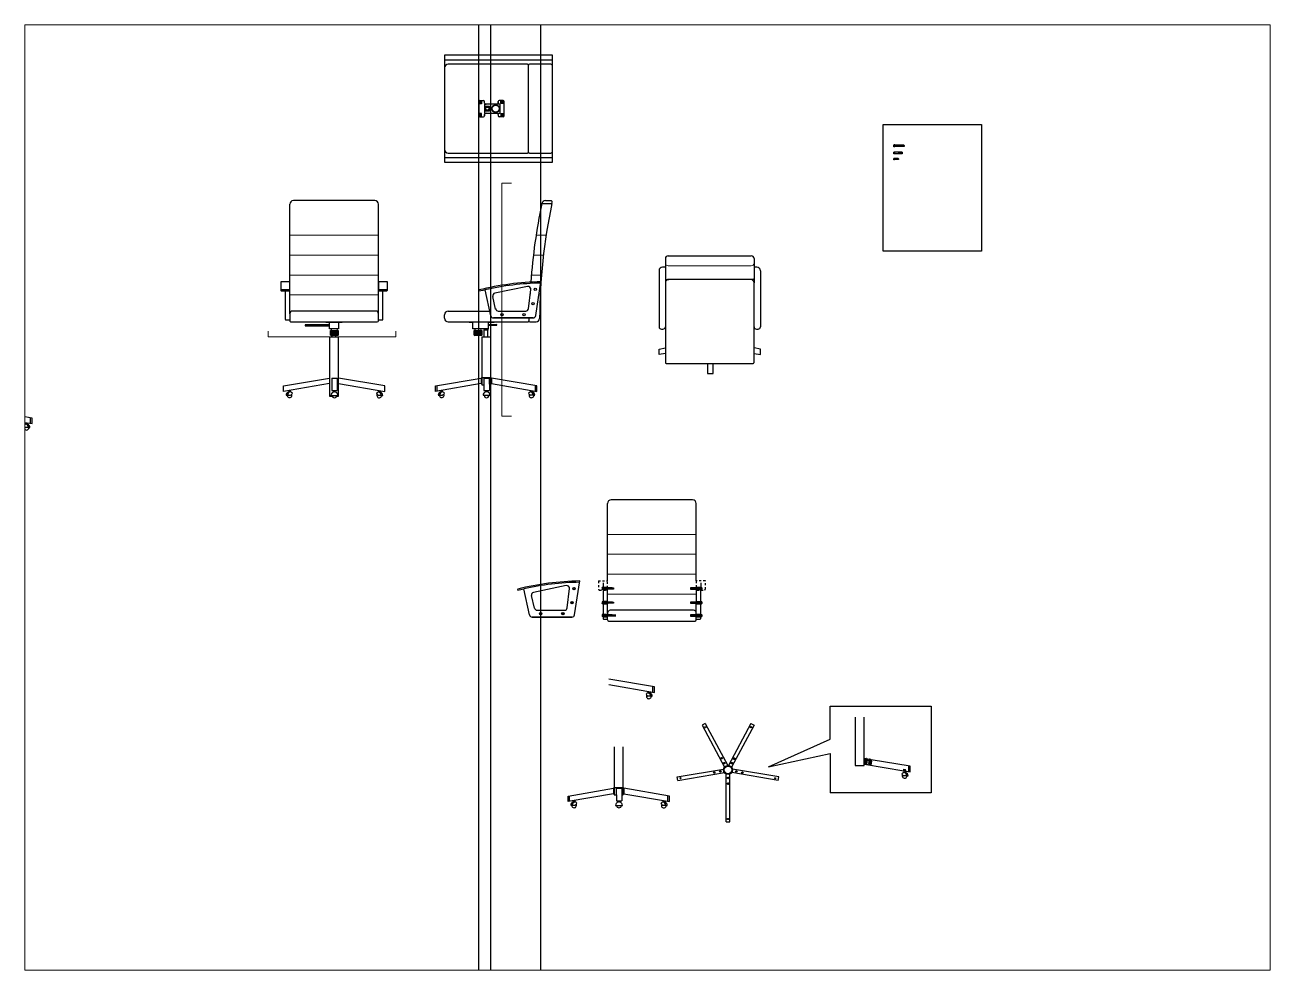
# Paper-space layout 'Layout1' of a CAD drawing. Header units: millimetres. Extents: x 26 to 231, y 20 to 176.
# The model-space entities are those that its viewports show. They can reach past a viewport. Long polylines and large blocks are cut down to what shows.
import ezdxf

# ---------------------------------------------------------------- set-up
doc = ezdxf.new("R2010")
doc.units = ezdxf.units.MM
doc.linetypes.add('ACAD_ISO04W100', pattern=[30, 24, -3, 0, -3])
doc.linetypes.add('TRATTEGGIATO', pattern=[0.75, 0.5, -0.25])
doc.layers.add('sezione', color=1, linetype='Continuous', lineweight=9)
doc.layers.add('tessuto', color=253, linetype='Continuous', lineweight=13)

msp = doc.modelspace()

# ---------------------------------------------------------------- linework, layer by layer
for p, q in [((2216.77, 1387.87), (2157.11, 1387.87)), ((2157.11, 1387.87), (2157.11, 1380.87)), ((2157.11, 1385.37), (2216.77, 1385.37)), ((2215.77, 1382.87), (2203.99, 1382.87)), ((2216.77, 1381.87), (2216.77, 1387.87)), ((2203.49, 1382.37), (2203.49, 1382.37)), ((2216.77, 1334.87), (2216.77, 1381.87)), ((2176.02, 1362.37), (2176.02, 1354.37)), ((2176.52, 1362.87), (2178.71, 1362.87)), ((2177.61, 1362.85), (2177.61, 1361.1)), ((2179.21, 1361.51), (2179.21, 1362.37)), ((2186.76, 1362.37), (2186.76, 1361.51)), ((2186.76, 1361.51), (2186.76, 1362.37)), ((2189.46, 1362.87), (2187.26, 1362.87)), ((2188.21, 1361.28), (2188.21, 1362.87)), ((2189.96, 1354.37), (2189.96, 1362.37)), ((2177.61, 1361.1), (2176.02, 1361.1)), ((2177.61, 1355.63), (2176.02, 1355.63)), ((2177.61, 1353.88), (2177.61, 1355.63)), ((2179.21, 1354.37), (2179.21, 1355.23)), ((2179.21, 1355.23), (2179.21, 1354.37)), ((2187.85, 1360.87), (2179.29, 1360.87)), ((2179.29, 1355.87), (2179.29, 1360.87)), ((2179.29, 1355.87), (2187.85, 1355.87)), ((2186.76, 1355.23), (2186.76, 1354.37)), ((2187.85, 1355.87), (2187.85, 1360.87)), ((2189.96, 1361.28), (2188.21, 1361.28)), ((2188.37, 1353.87), (2188.37, 1355.62)), ((2188.37, 1355.62), (2189.96, 1355.62)), ((2176.52, 1353.87), (2178.71, 1353.87)), ((2189.46, 1353.87), (2187.26, 1353.87)), ((2157.11, 1335.87), (2157.11, 1328.87)), ((2216.77, 1328.87), (2216.77, 1334.87)), ((2157.11, 1331.37), (2216.77, 1331.37)), ((2157.11, 1328.87), (2216.77, 1328.87)), ((2203.49, 1334.37), (2203.49, 1334.37)), ((2203.99, 1333.87), (2215.77, 1333.87)), ((2118.61, 1307.6), (2073.61, 1307.6)), ((2212.89, 1307.6), (2215.93, 1307.6)), ((2071.61, 1245.11), (2071.61, 1305.6)), ((2120.61, 1245.17), (2120.61, 1305.6)), ((2210.92, 1305.94), (2210.94, 1306.02)), ((2210.92, 1305.94), (2216.47, 1305.94)), ((2216.47, 1305.94), (2216.62, 1306.77)), ((2279.09, 1275.62), (2279.09, 1273.07)), ((2279.09, 1273.07), (2279.09, 1264.53)), ((2280.59, 1277.12), (2326.59, 1277.12)), ((2328.09, 1275.62), (2328.09, 1273.07)), ((2328.09, 1273.07), (2328.09, 1264.53)), ((2275.59, 1268.88), (2275.59, 1237.93)), ((2279.09, 1270.88), (2277.59, 1270.88)), ((2279.09, 1270.88), (2279.09, 1262.13)), ((2329.58, 1270.88), (2328.09, 1270.88)), ((2328.09, 1270.88), (2328.09, 1262.13)), ((2331.58, 1268.88), (2331.58, 1237.93)), ((2071.61, 1262.77), (2069.11, 1262.77)), ((2202.94, 1260.16), (2184.91, 1256.47)), ((2204.6, 1259.32), (2204.42, 1255.91)), ((2207.55, 1244.11), (2210.36, 1262.74)), ((2279.49, 1264.13), (2281.09, 1264.13)), ((2327.69, 1264.13), (2326.09, 1264.13)), ((2071.61, 1258.27), (2066.61, 1258.27)), ((2069.11, 1257.77), (2069.11, 1242.07)), ((2125.61, 1258.31), (2120.61, 1258.27)), ((2123.11, 1242.07), (2123.11, 1257.77)), ((2176.12, 1257.74), (2179.46, 1258.36)), ((2182.63, 1243.98), (2179.46, 1258.36)), ((2185.34, 1247.75), (2183.76, 1254.67)), ((2203.49, 1247.91), (2204.73, 1258.51)), ((2071.61, 1245.11), (2071.61, 1241.3)), ((2119.11, 1246.61), (2073.11, 1246.61)), ((2120.61, 1241.31), (2120.61, 1245.11)), ((2159.11, 1246.62), (2182.05, 1246.62)), ((2186.81, 1246.59), (2202, 1246.59)), ((2069.41, 1241.77), (2071.61, 1241.77)), ((2072.31, 1240.6), (2119.91, 1240.61)), ((2120.61, 1241.77), (2122.81, 1241.77)), ((2157.11, 1242.62), (2157.11, 1244.62)), ((2159.11, 1240.62), (2203.25, 1240.63)), ((2170.62, 1240.25), (2170.62, 1240.62)), ((2172.75, 1240.25), (2170.62, 1240.25)), ((2184.58, 1240.25), (2181.3, 1240.25)), ((2185.99, 1239.23), (2181.3, 1239.05)), ((2181.3, 1238.59), (2185.99, 1238.79)), ((2206.06, 1242.8), (2184.1, 1242.8)), ((2184.1, 1242.8), (2206.06, 1242.8)), ((2184.58, 1240.63), (2184.58, 1240.25)), ((2185.99, 1238.79), (2185.99, 1239.23)), ((2185.99, 1238.79), (2185.99, 1238.79)), ((2203.75, 1242.8), (2203.75, 1241.13)), ((2204.25, 1240.63), (2207.67, 1240.63)), ((2093.61, 1232.45), (2093.61, 1199.6)), ((2093.61, 1232.45), (2098.61, 1232.45)), ((2094.04, 1235.92), (2098.28, 1235.92)), ((2094.04, 1233.31), (2098.28, 1233.31)), ((2094.04, 1233.31), (2094.46, 1233.07)), ((2094.44, 1235.92), (2094.44, 1233.31)), ((2094.84, 1235.92), (2094.84, 1233.31)), ((2095.11, 1232.45), (2095.11, 1233.07)), ((2095.24, 1235.92), (2095.24, 1233.31)), ((2095.64, 1235.92), (2095.64, 1233.31)), ((2096.04, 1235.92), (2096.04, 1233.31)), ((2096.44, 1235.92), (2096.44, 1233.31)), ((2096.84, 1235.92), (2096.84, 1233.31)), ((2097.11, 1232.45), (2097.11, 1233.07)), ((2097.24, 1235.92), (2097.24, 1233.31)), ((2097.64, 1235.92), (2097.64, 1233.31)), ((2098.28, 1233.31), (2097.85, 1233.07)), ((2098.04, 1235.92), (2098.04, 1233.31)), ((2098.61, 1199.6), (2098.61, 1232.45)), ((2173.43, 1235.94), (2177.67, 1235.94)), ((2173.43, 1233.33), (2177.67, 1233.33)), ((2173.43, 1233.33), (2173.85, 1233.1)), ((2173.83, 1235.94), (2173.83, 1233.33)), ((2174.23, 1235.94), (2174.23, 1233.33)), ((2174.63, 1235.94), (2174.63, 1233.33)), ((2175.03, 1235.94), (2175.03, 1233.33)), ((2175.43, 1235.94), (2175.43, 1233.33)), ((2175.83, 1235.94), (2175.83, 1233.33)), ((2176.23, 1235.94), (2176.23, 1233.33)), ((2176.63, 1235.94), (2176.63, 1233.33)), ((2177.03, 1235.94), (2177.03, 1233.33)), ((2177.67, 1233.33), (2177.24, 1233.1)), ((2177.43, 1235.94), (2177.43, 1233.33)), ((2177.67, 1232.47), (2177.67, 1205.87)), ((2177.67, 1232.47), (2182.67, 1232.47)), ((2179.08, 1235.99), (2178.93, 1236.16)), ((2179.08, 1232.47), (2179.08, 1235.99)), ((2181.08, 1235.99), (2179.08, 1235.99)), ((2181.23, 1236.16), (2181.08, 1235.99)), ((2181.08, 1232.47), (2181.08, 1235.99)), ((2182.67, 1205.87), (2182.67, 1232.47)), ((2276.89, 1236.63), (2277.79, 1236.63)), ((2329.39, 1236.63), (2330.28, 1236.63)), ((2302.36, 1217.74), (2302.41, 1212.12)), ((2305.42, 1212.12), (2305.42, 1217.74)), ((2302.41, 1212.12), (2305.42, 1212.12)), ((2094.78, 1209.6), (2094.84, 1202.7)), ((2094.78, 1209.6), (2097.78, 1209.6)), ((2097.78, 1209.6), (2097.84, 1202.7)), ((2152.96, 1202.42), (2152.96, 1205.42)), ((2152.96, 1202.42), (2152.96, 1205.42)), ((2177.67, 1209.94), (2177.34, 1209.55)), ((2177.34, 1209.55), (2177.34, 1206.55)), ((2177.34, 1206.55), (2177.67, 1206.29)), ((2177.67, 1209.94), (2182.67, 1209.95)), ((2177.67, 1205.87), (2178.87, 1205.87)), ((2178.84, 1209.62), (2178.9, 1202.72)), ((2178.84, 1209.62), (2181.84, 1209.62)), ((2181.84, 1209.62), (2181.9, 1202.72)), ((2181.87, 1205.87), (2182.67, 1205.87)), ((2182.67, 1209.95), (2183, 1209.56)), ((2183, 1206.56), (2182.67, 1206.31)), ((2183, 1209.56), (2183, 1206.56)), ((2207.38, 1202.42), (2207.38, 1205.42)), ((2207.38, 1202.42), (2207.38, 1205.42)), ((2069.59, 1200.14), (2070.18, 1200.14)), ((2070.18, 1200.14), (2071.98, 1200.14)), ((2071.01, 1202.76), (2071.01, 1201.99)), ((2072, 1201.99), (2072, 1202.92)), ((2093.61, 1199.6), (2095.05, 1199.6)), ((2094.36, 1200.07), (2094.96, 1200.07)), ((2094.84, 1202.7), (2097.84, 1202.7)), ((2094.96, 1200.07), (2097.6, 1200.07)), ((2095.78, 1202.7), (2095.78, 1201.91)), ((2096.77, 1201.91), (2096.77, 1202.7)), ((2097.51, 1199.6), (2098.61, 1199.6)), ((2097.6, 1200.07), (2098.19, 1200.07)), ((2120.54, 1202.87), (2120.54, 1201.91)), ((2122.35, 1200.07), (2120.55, 1200.07)), ((2121.53, 1201.91), (2121.53, 1202.7)), ((2122.35, 1200.07), (2122.94, 1200.07)), ((2153.65, 1200.16), (2154.24, 1200.16)), ((2154.24, 1200.16), (2156.04, 1200.16)), ((2155.06, 1202.77), (2155.06, 1202.01)), ((2156.05, 1202.01), (2156.05, 1202.94)), ((2178.42, 1200.09), (2179.02, 1200.09)), ((2178.9, 1202.72), (2181.9, 1202.72)), ((2179.02, 1200.09), (2181.65, 1200.09)), ((2179.84, 1202.72), (2179.84, 1201.93)), ((2180.83, 1201.93), (2180.83, 1202.72)), ((2181.65, 1200.09), (2182.25, 1200.09)), ((2204.59, 1202.89), (2204.59, 1201.93)), ((2206.41, 1200.09), (2204.61, 1200.09)), ((2205.58, 1201.93), (2205.58, 1202.72)), ((2206.41, 1200.09), (2207, 1200.09)), ((1925.67, 1185.06), (1925.67, 1184.1)), ((1926.66, 1184.1), (1926.66, 1184.89)), ((1928.45, 1184.59), (1928.45, 1187.59)), ((1928.45, 1184.59), (1928.45, 1187.59)), ((1927.48, 1182.25), (1925.69, 1182.25)), ((1927.48, 1182.25), (1928.08, 1182.25)), ((2294.18, 1142.38), (2249.18, 1142.38)), ((2247.18, 1097.56), (2247.18, 1140.38)), ((2296.18, 1097.56), (2296.18, 1140.38)), ((2224.36, 1094.98), (2206.33, 1091.29)), ((2228.97, 1078.93), (2231.78, 1097.56)), ((2244.18, 1093.82), (2244.24, 1093.95)), ((2244.68, 1096.47), (2244.68, 1094.05)), ((2298.68, 1096.47), (2298.68, 1094.05)), ((2299.19, 1093.82), (2299.12, 1093.95)), ((2197.54, 1092.56), (2200.88, 1093.18)), ((2204.05, 1078.8), (2200.88, 1093.18)), ((2206.76, 1082.57), (2205.18, 1089.49)), ((2224.91, 1082.73), (2226.15, 1093.33)), ((2244.68, 1092.75), (2244.68, 1086.23)), ((2247.18, 1085.92), (2247.18, 1093.06)), ((2296.18, 1093.06), (2296.18, 1085.92)), ((2298.24, 1093.06), (2298.11, 1093.19)), ((2298.68, 1086.23), (2298.68, 1092.75)), ((2208.23, 1081.41), (2223.42, 1081.41)), ((2244.18, 1086), (2244.24, 1086.13)), ((2244.68, 1084.93), (2244.68, 1079.09)), ((2245.25, 1085.8), (2245.12, 1085.92)), ((2245.12, 1085.24), (2245.25, 1085.37)), ((2247.18, 1079.9), (2247.18, 1085.24)), ((2294.68, 1081.4), (2248.68, 1081.4)), ((2296.18, 1079.9), (2296.18, 1085.24)), ((2298.11, 1085.8), (2298.24, 1085.92)), ((2298.24, 1085.24), (2298.11, 1085.37)), ((2298.68, 1079.09), (2298.68, 1084.93)), ((2299.19, 1086), (2299.12, 1086.13)), ((2227.48, 1077.62), (2205.52, 1077.62)), ((2205.52, 1077.62), (2227.48, 1077.62)), ((2244.68, 1077.78), (2244.68, 1076.86)), ((2244.98, 1076.56), (2247.18, 1076.56)), ((2245.25, 1078.65), (2245.12, 1078.78)), ((2245.12, 1078.09), (2245.25, 1078.22)), ((2247.18, 1079.9), (2247.18, 1078.78)), ((2247.18, 1076.08), (2247.18, 1078.09)), ((2247.88, 1075.38), (2295.48, 1075.4)), ((2296.18, 1078.78), (2292.91, 1078.78)), ((2292.91, 1078.78), (2292.91, 1078.09)), ((2292.91, 1078.09), (2296.18, 1078.09)), ((2296.18, 1079.09), (2296.18, 1079.9)), ((2296.18, 1079.09), (2298.68, 1079.09)), ((2296.18, 1078.98), (2296.18, 1079.09)), ((2298.55, 1078.98), (2296.18, 1078.98)), ((2296.18, 1078.98), (2296.18, 1078.78)), ((2296.18, 1078.09), (2296.18, 1077.89)), ((2298.55, 1077.89), (2296.18, 1077.89)), ((2296.18, 1077.89), (2296.18, 1077.78)), ((2296.18, 1076.1), (2296.18, 1077.78)), ((2296.18, 1077.78), (2298.68, 1077.78)), ((2296.18, 1076.56), (2298.38, 1076.56)), ((2298.11, 1078.65), (2298.24, 1078.78)), ((2298.24, 1078.09), (2298.11, 1078.22)), ((2298.68, 1079.09), (2298.55, 1078.98)), ((2298.55, 1077.89), (2298.68, 1077.78)), ((2298.68, 1076.86), (2298.68, 1077.78)), ((2299.19, 1078.86), (2299.12, 1078.98)), ((2272.26, 1036.2), (2272.26, 1039.2)), ((2272.26, 1036.2), (2272.26, 1039.2)), ((2269.48, 1036.67), (2269.48, 1035.71)), ((2271.29, 1033.87), (2269.5, 1033.87)), ((2270.47, 1035.71), (2270.47, 1036.5)), ((2271.29, 1033.87), (2271.89, 1033.87)), ((2370.06, 1010.19), (2370.06, 1028.52)), ((2370.06, 1028.52), (2425.89, 1028.52)), ((2425.89, 1028.52), (2425.89, 980.65)), ((2301.11, 1018.81), (2299.35, 1017.86)), ((2301.11, 1018.81), (2313.54, 995.71)), ((2326.34, 1018.81), (2313.91, 995.71)), ((2326.34, 1018.81), (2328.1, 1017.86)), ((2383.87, 1022.31), (2383.87, 995.71)), ((2388.87, 995.71), (2388.87, 1022.31)), ((2299.35, 1017.86), (2311.77, 994.79)), ((2328.1, 1017.86), (2315.68, 994.79)), ((2250.82, 1005.99), (2250.82, 979.38)), ((2255.82, 979.38), (2255.82, 1005.99)), ((2336.14, 994.87), (2370.06, 1010.19)), ((2336.14, 994.87), (2370.06, 1002.29)), ((2370.06, 1002.29), (2370.06, 980.65)), ((2388.87, 999.8), (2389.19, 999.41)), ((2388.87, 999.7), (2389.19, 999.31)), ((2389.19, 999.31), (2389.19, 996.5)), ((2389.19, 998.84), (2390, 998.71)), ((2390, 998.71), (2389.64, 996.47)), ((2389.99, 999.28), (2389.9, 998.72)), ((2389.92, 999.29), (2389.97, 999.19)), ((2390.12, 999.49), (2390.73, 999.39)), ((2390.62, 998.61), (2390.26, 996.37)), ((2390.62, 998.61), (2391.86, 998.41)), ((2390.79, 999.15), (2390.71, 998.59)), ((2390.86, 999.14), (2390.78, 999.07)), ((2391.86, 998.41), (2391.5, 996.16)), ((2391.78, 998.99), (2391.84, 998.89)), ((2391.99, 999.2), (2392.6, 999.1)), ((2392.48, 998.31), (2392.12, 996.05)), ((2392.48, 998.31), (2393.19, 998.19)), ((2392.73, 998.84), (2392.65, 998.76)), ((2414.4, 995.35), (2392.73, 998.84)), ((2392.83, 995.93), (2393.19, 998.19)), ((2285.63, 989.33), (2311.25, 993.68)), ((2285.96, 987.36), (2311.68, 991.73)), ((2312.65, 964.56), (2312.65, 990.91)), ((2314.65, 964.56), (2314.65, 990.85)), ((2341.49, 987.36), (2315.77, 991.73)), ((2341.82, 989.33), (2316.2, 993.68)), ((2383.87, 995.71), (2388.87, 995.71)), ((2389.19, 996.5), (2388.87, 996.25)), ((2389.19, 996.41), (2388.87, 996.15)), ((2389.19, 996.41), (2410.76, 992.74)), ((2389.2, 996.55), (2392.83, 995.93)), ((2410.76, 993.61), (2411.81, 993.43)), ((2410.76, 993.24), (2410.76, 993.61)), ((2410.76, 992.74), (2410.76, 993.13)), ((2410.79, 993.58), (2410.79, 993.26)), ((2410.79, 993.58), (2411.78, 993.41)), ((2410.79, 993.11), (2410.79, 991.77)), ((2410.82, 993.23), (2411.74, 993.08)), ((2410.83, 993.14), (2411.75, 992.99)), ((2411.78, 993.11), (2411.78, 993.41)), ((2411.78, 992.96), (2411.78, 991.77)), ((2411.81, 993.08), (2411.81, 993.43)), ((2411.81, 992.56), (2411.81, 992.97)), ((2411.81, 992.56), (2414.36, 992.13)), ((2413.57, 992.26), (2413.57, 995.48)), ((2414.36, 992.13), (2414.4, 995.35)), ((2285.96, 987.36), (2285.63, 989.33)), ((2341.49, 987.36), (2341.82, 989.33)), ((2412.6, 989.93), (2410.81, 989.93)), ((2412.6, 989.93), (2413.2, 989.93)), ((2226.11, 975.94), (2226.11, 978.94)), ((2226.11, 975.94), (2226.11, 978.94)), ((2250.82, 983.45), (2250.49, 983.07)), ((2250.49, 983.07), (2250.49, 980.07)), ((2250.49, 980.07), (2250.82, 979.81)), ((2250.82, 983.45), (2255.82, 983.47)), ((2250.82, 979.38), (2252.02, 979.38)), ((2251.98, 983.14), (2252.04, 976.24)), ((2251.98, 983.14), (2254.98, 983.14)), ((2254.98, 983.14), (2255.04, 976.24)), ((2255.02, 979.38), (2255.82, 979.38)), ((2255.82, 983.47), (2256.14, 983.08)), ((2256.14, 980.08), (2255.82, 979.82)), ((2256.14, 983.08), (2256.14, 980.08)), ((2280.52, 975.94), (2280.52, 978.94)), ((2280.52, 975.94), (2280.52, 978.94)), ((2425.89, 980.65), (2370.06, 980.65)), ((2226.79, 973.68), (2227.39, 973.68)), ((2227.39, 973.68), (2229.18, 973.68)), ((2228.21, 976.29), (2228.21, 975.52)), ((2229.2, 975.52), (2229.2, 976.46)), ((2251.57, 973.6), (2252.16, 973.6)), ((2252.04, 976.24), (2255.04, 976.24)), ((2252.16, 973.6), (2254.8, 973.6)), ((2252.99, 976.24), (2252.99, 975.45)), ((2253.97, 975.45), (2253.97, 976.24)), ((2254.8, 973.6), (2255.39, 973.6)), ((2277.74, 976.41), (2277.74, 975.45)), ((2279.55, 973.6), (2277.76, 973.6)), ((2278.73, 975.45), (2278.73, 976.24)), ((2279.55, 973.6), (2280.15, 973.6)), ((2312.65, 964.56), (2314.65, 964.56))]:
    msp.add_line(p, q)
at = {"color": 0}
for p, q in [((2405.28, 1337.38), (2405.28, 1338.21)), ((2405.28, 1338.09), (2405.6, 1338.09)), ((2405.28, 1337.94), (2405.6, 1337.94)), ((2405.28, 1337.65), (2405.6, 1337.65)), ((2405.28, 1337.5), (2405.6, 1337.5)), ((2405.6, 1337.5), (2405.6, 1338.09)), ((2410.98, 1338.01), (2406.36, 1338.01)), ((2410.98, 1337.58), (2406.36, 1337.58)), ((2405.28, 1333.49), (2405.28, 1334.32)), ((2405.28, 1334.2), (2405.6, 1334.2)), ((2405.28, 1334.05), (2405.6, 1334.05)), ((2405.28, 1333.75), (2405.6, 1333.75)), ((2405.28, 1333.61), (2405.6, 1333.61)), ((2405.28, 1330.22), (2405.28, 1330.84)), ((2405.28, 1330.75), (2405.52, 1330.75)), ((2405.28, 1330.64), (2405.52, 1330.64)), ((2405.28, 1330.42), (2405.52, 1330.42)), ((2405.28, 1330.31), (2405.52, 1330.31)), ((2405.52, 1330.31), (2405.52, 1330.75)), ((2405.6, 1333.61), (2405.6, 1334.2)), ((2407.88, 1330.71), (2406.01, 1330.71)), ((2407.88, 1330.36), (2406.01, 1330.36)), ((2409.97, 1334.13), (2407.96, 1334.13)), ((2409.97, 1333.7), (2407.96, 1333.7)), ((2244.18, 1093.82), (2244.18, 1092.98)), ((2244.24, 1093.95), (2244.24, 1092.85)), ((2244.82, 1093.95), (2244.24, 1093.95)), ((2244.82, 1093.95), (2244.82, 1092.85)), ((2298.55, 1093.95), (2298.55, 1092.85)), ((2298.55, 1093.95), (2299.12, 1093.95)), ((2299.12, 1093.95), (2299.12, 1092.85)), ((2299.19, 1093.82), (2299.19, 1092.98)), ((2244.18, 1093.7), (2244.18, 1093.1)), ((2244.18, 1093.7), (2244.5, 1093.7)), ((2244.18, 1093.55), (2244.5, 1093.55)), ((2244.18, 1093.25), (2244.5, 1093.25)), ((2244.18, 1093.1), (2244.5, 1093.1)), ((2244.82, 1092.85), (2244.24, 1092.85)), ((2244.5, 1093.7), (2244.5, 1093.1)), ((2249.75, 1093.74), (2244.82, 1093.74)), ((2249.75, 1093.06), (2244.82, 1093.06)), ((2249.88, 1093.61), (2245.25, 1093.61)), ((2249.88, 1093.19), (2245.25, 1093.19)), ((2249.75, 1093.06), (2249.75, 1093.74)), ((2249.88, 1093.61), (2249.75, 1093.74)), ((2249.88, 1093.19), (2249.75, 1093.06)), ((2249.88, 1093.19), (2249.88, 1093.61)), ((2293.49, 1093.61), (2293.61, 1093.74)), ((2293.49, 1093.19), (2293.49, 1093.61)), ((2293.49, 1093.61), (2298.11, 1093.61)), ((2293.49, 1093.19), (2298.11, 1093.19)), ((2293.49, 1093.19), (2293.61, 1093.06)), ((2293.61, 1093.74), (2298.55, 1093.74)), ((2293.61, 1093.06), (2293.61, 1093.74)), ((2293.61, 1093.06), (2298.55, 1093.06)), ((2298.87, 1093.7), (2298.87, 1093.1)), ((2299.19, 1093.7), (2298.87, 1093.7)), ((2299.19, 1093.55), (2298.87, 1093.55)), ((2299.19, 1093.25), (2298.87, 1093.25)), ((2299.19, 1093.1), (2298.87, 1093.1)), ((2299.12, 1092.85), (2299.19, 1092.98)), ((2299.19, 1093.7), (2299.19, 1093.1)), ((2244.18, 1086), (2244.18, 1085.16)), ((2244.18, 1085.88), (2244.18, 1085.29)), ((2244.18, 1085.88), (2244.5, 1085.88)), ((2244.18, 1085.73), (2244.5, 1085.73)), ((2244.18, 1085.43), (2244.5, 1085.43)), ((2244.18, 1085.29), (2244.5, 1085.29)), ((2244.24, 1085.03), (2244.18, 1085.16)), ((2244.24, 1086.13), (2244.24, 1085.03)), ((2244.82, 1086.13), (2244.24, 1086.13)), ((2244.82, 1085.03), (2244.24, 1085.03)), ((2244.5, 1085.88), (2244.5, 1085.29)), ((2244.82, 1086.13), (2244.82, 1085.03)), ((2249.75, 1085.92), (2244.82, 1085.92)), ((2249.75, 1085.24), (2244.82, 1085.24)), ((2245.25, 1085.24), (2245.25, 1085.92)), ((2249.88, 1085.8), (2245.25, 1085.8)), ((2249.88, 1085.37), (2245.25, 1085.37)), ((2249.75, 1085.24), (2249.75, 1085.92)), ((2249.88, 1085.8), (2249.75, 1085.92)), ((2249.88, 1085.37), (2249.75, 1085.24)), ((2249.88, 1085.37), (2249.88, 1085.8)), ((2293.49, 1085.8), (2293.61, 1085.92)), ((2293.49, 1085.37), (2293.49, 1085.8)), ((2293.49, 1085.8), (2298.11, 1085.8)), ((2293.49, 1085.37), (2298.11, 1085.37)), ((2293.49, 1085.37), (2293.61, 1085.24)), ((2293.61, 1085.92), (2298.55, 1085.92)), ((2293.61, 1085.24), (2293.61, 1085.92)), ((2293.61, 1085.24), (2298.55, 1085.24)), ((2298.11, 1085.24), (2298.11, 1085.92)), ((2298.55, 1086.13), (2298.55, 1085.03)), ((2298.55, 1086.13), (2299.12, 1086.13)), ((2298.55, 1085.03), (2299.12, 1085.03)), ((2298.87, 1085.88), (2298.87, 1085.29)), ((2299.19, 1085.88), (2298.87, 1085.88)), ((2299.19, 1085.73), (2298.87, 1085.73)), ((2299.19, 1085.43), (2298.87, 1085.43)), ((2299.19, 1085.29), (2298.87, 1085.29)), ((2299.12, 1086.13), (2299.12, 1085.03)), ((2299.12, 1085.03), (2299.19, 1085.16)), ((2299.19, 1086), (2299.19, 1085.16)), ((2299.19, 1085.88), (2299.19, 1085.29)), ((2244.24, 1078.98), (2244.18, 1078.86)), ((2244.18, 1078.86), (2244.18, 1078.01)), ((2244.18, 1078.73), (2244.18, 1078.14)), ((2244.18, 1078.73), (2244.5, 1078.73)), ((2244.18, 1078.58), (2244.5, 1078.58)), ((2244.18, 1078.29), (2244.5, 1078.29)), ((2244.18, 1078.14), (2244.5, 1078.14)), ((2244.24, 1077.89), (2244.18, 1078.01)), ((2244.24, 1078.98), (2244.24, 1077.89)), ((2244.82, 1078.98), (2244.24, 1078.98)), ((2244.82, 1077.89), (2244.24, 1077.89)), ((2244.5, 1078.73), (2244.5, 1078.14)), ((2244.82, 1078.98), (2244.82, 1077.89)), ((2249.75, 1078.78), (2244.82, 1078.78)), ((2249.75, 1078.09), (2244.82, 1078.09)), ((2245.25, 1078.09), (2245.25, 1078.78)), ((2251.78, 1078.65), (2247.15, 1078.65)), ((2251.78, 1078.22), (2247.15, 1078.22)), ((2249.75, 1078.09), (2249.75, 1078.78)), ((2249.88, 1078.65), (2249.75, 1078.78)), ((2249.88, 1078.22), (2249.75, 1078.09)), ((2249.88, 1078.22), (2249.88, 1078.65)), ((2293.49, 1078.65), (2293.61, 1078.78)), ((2293.49, 1078.22), (2293.49, 1078.65)), ((2293.49, 1078.65), (2298.11, 1078.65)), ((2293.49, 1078.22), (2298.11, 1078.22)), ((2293.49, 1078.22), (2293.61, 1078.09)), ((2293.61, 1078.78), (2298.55, 1078.78)), ((2293.61, 1078.09), (2293.61, 1078.78)), ((2293.61, 1078.09), (2298.55, 1078.09)), ((2298.11, 1078.09), (2298.11, 1078.78)), ((2298.55, 1078.98), (2298.55, 1077.89)), ((2298.55, 1078.98), (2299.12, 1078.98)), ((2298.55, 1077.89), (2299.12, 1077.89)), ((2298.87, 1078.73), (2298.87, 1078.14)), ((2299.19, 1078.73), (2298.87, 1078.73)), ((2299.19, 1078.58), (2298.87, 1078.58)), ((2299.19, 1078.29), (2298.87, 1078.29)), ((2299.19, 1078.14), (2298.87, 1078.14)), ((2299.12, 1078.98), (2299.12, 1077.89)), ((2299.12, 1077.89), (2299.19, 1078.01)), ((2299.19, 1078.86), (2299.19, 1078.01)), ((2299.19, 1078.73), (2299.19, 1078.14)), ((2389.85, 996.9), (2390.15, 998.75)), ((2390.21, 999.48), (2390.17, 999.24)), ((2390.17, 999.24), (2390.61, 999.17)), ((2390.19, 996.84), (2390.48, 998.69)), ((2390.32, 999.46), (2390.28, 999.22)), ((2390.53, 999.42), (2390.5, 999.19)), ((2390.64, 999.41), (2390.61, 999.17)), ((2391.72, 996.6), (2392.01, 998.45)), ((2392.08, 999.18), (2392.04, 998.95)), ((2392.04, 998.95), (2392.47, 998.88)), ((2392.06, 996.55), (2392.35, 998.4)), ((2392.18, 999.16), (2392.15, 998.93)), ((2392.4, 999.13), (2392.36, 998.89)), ((2392.51, 999.11), (2392.47, 998.88))]:
    msp.add_line(p, q, dxfattribs=at)
at = {"color": 0, "linetype": 'TRATTEGGIATO'}
for p, q in [((2405.28, 1337.5), (2405.28, 1338.09)), ((2405.28, 1333.61), (2405.28, 1334.2)), ((2405.28, 1330.31), (2405.28, 1330.75))]:
    msp.add_line(p, q, dxfattribs=at)
at = {"color": 0, "linetype": 'Continuous'}
for p, q in [((2405.35, 1338.32), (2405.29, 1338.22)), ((2405.35, 1337.28), (2405.35, 1338.31)), ((2405.89, 1338.34), (2405.38, 1338.34)), ((2405.89, 1337.25), (2405.38, 1337.25)), ((2405.92, 1337.28), (2405.92, 1338.31)), ((2410.86, 1338.14), (2405.92, 1338.14)), ((2410.86, 1337.46), (2405.92, 1337.46)), ((2406.36, 1338.14), (2406.36, 1337.46)), ((2410.86, 1338.14), (2410.86, 1337.46)), ((2410.98, 1338.01), (2410.86, 1338.14)), ((2410.98, 1337.58), (2410.86, 1337.46)), ((2410.98, 1338.01), (2410.98, 1337.58)), ((2405.33, 1330.92), (2405.28, 1330.85)), ((2405.35, 1334.43), (2405.29, 1334.33)), ((2405.33, 1330.14), (2405.33, 1330.92)), ((2405.35, 1333.39), (2405.35, 1334.42)), ((2405.74, 1330.94), (2405.35, 1330.94)), ((2405.74, 1330.12), (2405.35, 1330.12)), ((2405.89, 1334.45), (2405.38, 1334.45)), ((2405.89, 1333.36), (2405.38, 1333.36)), ((2405.76, 1330.14), (2405.76, 1330.92)), ((2407.78, 1330.85), (2405.76, 1330.85)), ((2407.78, 1330.22), (2405.76, 1330.22)), ((2405.92, 1333.39), (2405.92, 1334.42)), ((2409.85, 1334.36), (2405.92, 1334.36)), ((2409.85, 1333.47), (2405.92, 1333.47)), ((2406.01, 1330.85), (2406.01, 1330.22)), ((2407.78, 1330.85), (2407.78, 1330.22)), ((2407.88, 1330.71), (2407.78, 1330.85)), ((2407.88, 1330.36), (2407.78, 1330.22)), ((2407.88, 1330.71), (2407.88, 1330.36)), ((2407.96, 1334.36), (2407.96, 1333.47)), ((2409.85, 1334.36), (2409.85, 1333.47)), ((2409.97, 1334.13), (2409.85, 1334.36)), ((2409.97, 1333.7), (2409.85, 1333.47)), ((2409.97, 1334.13), (2409.97, 1333.7)), ((2244.24, 1092.85), (2244.18, 1092.98)), ((2245.25, 1093.06), (2245.25, 1093.74)), ((2298.11, 1093.06), (2298.11, 1093.74)), ((2298.55, 1092.85), (2299.12, 1092.85)), ((2389.68, 996.71), (2390, 998.71)), ((2389.72, 997.02), (2390.04, 999.02)), ((2389.95, 999.06), (2390.01, 999.44)), ((2389.97, 999.03), (2390.73, 998.91)), ((2390.63, 998.67), (2390.01, 998.77)), ((2390.04, 999.46), (2390.8, 999.33)), ((2390.35, 996.92), (2390.67, 998.92)), ((2390.81, 999.33), (2390.74, 999.39)), ((2390.76, 998.93), (2390.82, 999.31)), ((2391.59, 996.73), (2391.91, 998.72)), ((2391.82, 998.76), (2391.88, 999.14)), ((2391.84, 998.74), (2392.6, 998.61)), ((2392.49, 998.38), (2391.87, 998.48)), ((2391.91, 999.16), (2392.67, 999.04)), ((2392.21, 996.63), (2392.53, 998.63)), ((2392.67, 999.04), (2392.61, 999.09)), ((2392.63, 998.63), (2392.69, 999.01)), ((2390.35, 996.92), (2389.72, 997.02)), ((2389.85, 996.9), (2389.72, 997.02)), ((2390.19, 996.84), (2389.85, 996.9)), ((2390.19, 996.84), (2390.35, 996.92)), ((2392.21, 996.63), (2391.59, 996.73)), ((2391.72, 996.6), (2391.59, 996.73)), ((2392.06, 996.55), (2391.72, 996.6)), ((2392.06, 996.55), (2392.21, 996.63))]:
    msp.add_line(p, q, dxfattribs=at)
at = {"linetype": 'ACAD_ISO04W100'}
for p, q in [((2405.29, 1337.37), (2405.35, 1337.28)), ((2406.23, 1338.14), (2406.36, 1338.01)), ((2406.36, 1337.58), (2406.23, 1337.46)), ((2405.28, 1330.21), (2405.33, 1330.14)), ((2405.29, 1333.47), (2405.35, 1333.39)), ((2405.87, 1330.85), (2406.01, 1330.71)), ((2406.01, 1330.36), (2405.87, 1330.22)), ((2407.74, 1334.36), (2407.96, 1334.13)), ((2407.96, 1333.7), (2407.74, 1333.47)), ((2245.25, 1093.61), (2245.12, 1093.74)), ((2245.12, 1093.06), (2245.25, 1093.19)), ((2298.11, 1093.61), (2298.24, 1093.74)), ((2390.15, 998.75), (2390.03, 998.91)), ((2390.11, 999.49), (2390.04, 999.46)), ((2390.65, 998.81), (2390.48, 998.69)), ((2392.01, 998.45), (2391.9, 998.62)), ((2391.98, 999.2), (2391.91, 999.16)), ((2392.52, 998.52), (2392.35, 998.4))]:
    msp.add_line(p, q, dxfattribs=at)
at = {"linetype": 'TRATTEGGIATO', "ltscale": 0.2}
for p, q in [((2242.18, 1097.56), (2242.18, 1093.06)), ((2242.18, 1097.56), (2247.18, 1097.56)), ((2247.18, 1093.74), (2247.18, 1097.56)), ((2242.68, 1092.56), (2246.68, 1092.56))]:
    msp.add_line(p, q, dxfattribs=at)
for p in [(2176.12, 1257.74), (2182.63, 1243.98), (2210.36, 1262.74)]:
    msp.add_xline(p, (0, 1))
for points in [[(2202.99, 1333.87, 0.414214), (2203.49, 1334.37), (2203.49, 1382.37, 0.414214), (2202.99, 1382.87), (2183.3, 1382.87), (2159.11, 1382.87, 0.414214), (2157.11, 1380.87), (2157.11, 1335.87, 0.414213), (2159.11, 1333.87), (2183.3, 1333.87), (2202.99, 1333.87)], [(2279.09, 1218.24, 0.414214), (2279.59, 1217.74), (2327.59, 1217.74, 0.414214), (2328.09, 1218.24), (2328.09, 1237.93), (2328.09, 1262.13, 0.414214), (2326.09, 1264.13), (2281.09, 1264.13, 0.414213), (2279.09, 1262.13), (2279.09, 1237.93), (2279.09, 1218.24)], [(1924.83, 1247.24), (1924.83, 1242.25, -0.414145), (1924.33, 1241.75), (1880.18, 1241.74, -0.414286), (1878.18, 1243.74), (1878.18, 1245.74, -0.414214), (1880.18, 1247.74), (1924.33, 1247.74)]]:
    msp.add_lwpolyline(points, format="xyb")
at = {"color": 0, "linetype": 'Continuous'}
for points in [[(2177.05, 1362.18), (2176.75, 1362.35), (2176.46, 1362.18), (2176.46, 1361.84), (2176.75, 1361.67), (2177.05, 1361.84)], [(2189.42, 1362.25), (2189.13, 1362.42), (2188.84, 1362.25), (2188.84, 1361.92), (2189.13, 1361.75), (2189.42, 1361.92)], [(2177.05, 1354.88), (2176.75, 1355.05), (2176.46, 1354.88), (2176.46, 1354.55), (2176.75, 1354.38), (2177.05, 1354.55)], [(2189.42, 1354.88), (2189.13, 1355.05), (2188.84, 1354.88), (2188.84, 1354.55), (2189.13, 1354.38), (2189.42, 1354.55)], [(2228.88, 1093.05), (2229.08, 1093.4), (2228.88, 1093.74), (2228.48, 1093.74), (2228.28, 1093.4), (2228.48, 1093.05)], [(2227.65, 1085.24), (2227.85, 1085.58), (2227.65, 1085.93), (2227.25, 1085.93), (2227.05, 1085.58), (2227.25, 1085.24)], [(2210.39, 1079.15), (2210.59, 1079.5), (2210.39, 1079.84), (2209.99, 1079.84), (2209.8, 1079.5), (2209.99, 1079.15)], [(2222.66, 1079.15), (2222.86, 1079.5), (2222.66, 1079.84), (2222.26, 1079.84), (2222.06, 1079.5), (2222.26, 1079.15)], [(2310.37, 999.46), (2310.49, 999.68), (2310.37, 999.9), (2310.11, 999.9), (2309.99, 999.68), (2310.11, 999.46)], [(2317.24, 999.24), (2317.37, 999.46), (2317.24, 999.68), (2316.99, 999.68), (2316.86, 999.46), (2316.99, 999.24)], [(2306.21, 991.57), (2306.34, 991.78), (2306.21, 992), (2305.96, 992), (2305.83, 991.78), (2305.96, 991.57)], [(2309.56, 992.16), (2309.69, 992.38), (2309.56, 992.6), (2309.31, 992.6), (2309.18, 992.38), (2309.31, 992.16)], [(2311.82, 996.77), (2311.94, 996.99), (2311.82, 997.2), (2311.56, 997.2), (2311.44, 996.99), (2311.56, 996.77)], [(2315.94, 996.77), (2316.07, 996.99), (2315.94, 997.2), (2315.69, 997.2), (2315.56, 996.99), (2315.69, 996.77)], [(2318.15, 992.15), (2318.02, 992.37), (2318.15, 992.59), (2318.4, 992.59), (2318.53, 992.37), (2318.4, 992.15)], [(2321.5, 991.55), (2321.37, 991.77), (2321.5, 991.99), (2321.75, 991.99), (2321.88, 991.77), (2321.75, 991.55)], [(2313.51, 988.68), (2313.73, 988.55), (2313.94, 988.68), (2313.94, 988.93), (2313.73, 989.06), (2313.51, 988.93)], [(2313.51, 985.47), (2313.73, 985.34), (2313.94, 985.47), (2313.94, 985.72), (2313.73, 985.85), (2313.51, 985.72)]]:
    msp.add_lwpolyline(points, close=True, dxfattribs=at)
for points in [[(2179.62, 1357.09), (2179.62, 1359.67), (2181.93, 1359.67), (2181.93, 1357.09)], [(2399.47, 1349.6), (2453.79, 1349.6), (2453.79, 1279.73), (2399.47, 1279.73)], [(2093.61, 1238.99), (2080.18, 1238.99), (2080.18, 1238.45), (2093.61, 1238.45)], [(2091.61, 1240.6), (2100.61, 1240.6), (2100.61, 1240.28), (2091.61, 1240.28)], [(2172.75, 1240.62), (2181.3, 1240.63), (2181.3, 1236.88), (2172.75, 1236.88)], [(2178.93, 1236.88), (2178.93, 1236.16), (2181.23, 1236.16), (2181.23, 1236.88)]]:
    msp.add_lwpolyline(points, close=True)
for points in [[(2066.61, 1262.77), (2066.61, 1258.27, 0.414214), (2067.11, 1257.77), (2071.11, 1257.77, 0.414214), (2071.61, 1258.27), (2071.61, 1262.77)], [(2120.61, 1262.77), (2120.61, 1258.27, 0.414214), (2121.11, 1257.77), (2125.11, 1257.77, 0.414214), (2125.61, 1258.27), (2125.61, 1262.77)]]:
    msp.add_lwpolyline(points, format="xyb", close=True)
for points in [[(2093.61, 1240.6), (2093.61, 1240.6), (2098.61, 1240.6), (2098.61, 1240.6)], [(2098.61, 1240.28), (2098.61, 1236.86), (2093.61, 1236.86), (2093.61, 1240.28)], [(2094.04, 1233.31), (2094.04, 1235.92)], [(2094.54, 1236.86), (2094.41, 1236.71), (2094.54, 1236.58), (2094.41, 1236.45), (2094.54, 1236.33), (2094.41, 1236.23), (2094.54, 1236.11), (2094.41, 1236.02), (2094.54, 1235.92)], [(2097.85, 1233.07), (2094.46, 1233.07)], [(2097.78, 1236.86), (2097.9, 1236.71), (2097.78, 1236.58), (2097.9, 1236.45), (2097.78, 1236.33), (2097.9, 1236.23), (2097.78, 1236.11), (2097.9, 1236.02), (2097.78, 1235.92)], [(2098.28, 1235.92), (2098.28, 1233.31)], [(2173.43, 1233.33), (2173.43, 1235.94)], [(2173.93, 1236.88), (2173.8, 1236.73), (2173.93, 1236.6), (2173.8, 1236.47), (2173.93, 1236.35), (2173.8, 1236.25), (2173.93, 1236.13), (2173.8, 1236.04), (2173.93, 1235.94)], [(2177.24, 1233.1), (2173.85, 1233.1)], [(2177.17, 1236.88), (2177.29, 1236.73), (2177.17, 1236.6), (2177.29, 1236.47), (2177.17, 1236.35), (2177.29, 1236.25), (2177.17, 1236.13), (2177.29, 1236.04), (2177.17, 1235.94)], [(2177.67, 1235.94), (2177.67, 1233.33)], [(2279.09, 1223.22), (2275.59, 1222.62), (2275.59, 1225.62), (2279.09, 1226.22)], [(2328.09, 1223.22), (2331.58, 1222.62), (2331.58, 1225.62), (2328.09, 1226.22)], [(2093.61, 1206.6), (2068.12, 1202.27), (2068.12, 1205.27), (2093.61, 1209.6)], [(2098.61, 1206.6), (2124.11, 1202.27), (2124.11, 1205.27), (2098.61, 1209.6)], [(2177.34, 1206.55), (2152.18, 1202.28), (2152.18, 1205.28), (2177.36, 1209.56)], [(2183, 1206.56), (2208.17, 1202.28), (2208.17, 1205.28), (2183, 1209.56)], [(1904.07, 1188.73), (1929.24, 1184.45), (1929.24, 1187.45), (1904.07, 1191.73)], [(2296.18, 1094.05), (2298.68, 1094.05), (2298.55, 1093.95), (2296.18, 1093.95), (2296.18, 1093.74), (2292.91, 1093.74), (2292.91, 1093.06), (2296.18, 1093.06), (2296.18, 1092.85), (2298.55, 1092.85), (2298.68, 1092.75), (2296.18, 1092.75)], [(2247.18, 1086.23), (2244.68, 1086.23), (2244.82, 1086.13), (2247.18, 1086.13), (2247.18, 1085.92), (2250.45, 1085.92), (2250.45, 1085.24), (2247.18, 1085.24), (2247.18, 1085.03), (2244.81, 1085.03), (2244.68, 1084.93), (2247.18, 1084.93)], [(2296.18, 1086.23), (2298.68, 1086.23), (2298.55, 1086.13), (2296.18, 1086.13), (2296.18, 1085.92), (2292.91, 1085.92), (2292.91, 1085.24), (2296.18, 1085.24), (2296.18, 1085.03), (2298.55, 1085.03), (2298.68, 1084.93), (2296.18, 1084.93)], [(2247.18, 1079.09), (2244.68, 1079.09), (2244.82, 1078.98), (2247.18, 1078.98), (2247.18, 1078.78), (2250.45, 1078.78), (2250.45, 1078.09), (2247.18, 1078.09), (2247.18, 1077.89), (2244.81, 1077.89), (2244.68, 1077.78), (2247.18, 1077.78)], [(2247.88, 1040.34), (2273.05, 1036.06), (2273.05, 1039.06), (2247.88, 1043.34)], [(2389.92, 999.29), (2389.19, 999.41)], [(2391.78, 998.99), (2390.86, 999.14)], [(2250.49, 980.07), (2225.32, 975.8), (2225.32, 978.8), (2250.5, 983.08)], [(2256.14, 980.08), (2281.31, 975.8), (2281.31, 978.8), (2256.14, 983.08)]]:
    msp.add_lwpolyline(points)
at = {"ltscale": 0.1}
msp.add_lwpolyline([(2247.18, 1094.05), (2244.68, 1094.05), (2244.82, 1093.95), (2247.18, 1093.95), (2247.18, 1093.74), (2250.45, 1093.74), (2250.45, 1093.06), (2247.18, 1093.06), (2247.18, 1092.85), (2244.81, 1092.85), (2244.68, 1092.75), (2247.18, 1092.75)], dxfattribs=at)
at = {"linetype": 'TRATTEGGIATO', "ltscale": 0.2}
msp.add_lwpolyline([(2296.18, 1093.06, 0.414214), (2296.68, 1092.56), (2300.68, 1092.56, 0.414214), (2301.18, 1093.06), (2301.18, 1097.56), (2296.18, 1097.56), (2296.18, 1093.74)], format="xyb", dxfattribs=at)
for centre, radius in [((2176.75, 1362.01), 0.549), ((2189.13, 1362.08), 0.549), ((2176.75, 1354.71), 0.549), ((2180.78, 1358.37), 0.997), ((2180.78, 1358.37), 0.872), ((2185.31, 1358.4), 2.12), ((2185.31, 1358.4), 1.9), ((2189.13, 1354.71), 0.549), ((2207.26, 1258.58), 0.652), ((2188.77, 1244.68), 0.652), ((2201.04, 1244.68), 0.652), ((2206.03, 1250.76), 0.652), ((2228.68, 1093.4), 0.652), ((2210.19, 1079.5), 0.652), ((2222.46, 1079.5), 0.652), ((2227.45, 1085.58), 0.652), ((2301.1, 1016.76), 0.322), ((2326.44, 1016.8), 0.322), ((2310.24, 999.68), 0.415), ((2317.12, 999.46), 0.415), ((2306.08, 991.78), 0.415), ((2309.43, 992.38), 0.415), ((2313.73, 993.2), 2.52), ((2311.69, 996.99), 0.415), ((2313.73, 993.2), 2.1), ((2315.81, 996.99), 0.415), ((2318.27, 992.37), 0.415), ((2321.62, 991.77), 0.415), ((2287.45, 988.63), 0.322), ((2313.73, 988.81), 0.415), ((2313.73, 985.6), 0.415), ((2339.71, 988.6), 0.322), ((2313.73, 966.08), 0.322)]:
    msp.add_circle(centre, radius)
at = {"color": 0, "linetype": 'Continuous'}
for centre, radius in [((2176.75, 1362.01), 0.481), ((2189.13, 1362.08), 0.481), ((2176.75, 1354.71), 0.481), ((2189.13, 1354.71), 0.481), ((2228.68, 1093.4), 0.568), ((2210.19, 1079.5), 0.568), ((2222.46, 1079.5), 0.568), ((2227.45, 1085.58), 0.568), ((2310.24, 999.68), 0.361), ((2317.12, 999.46), 0.361), ((2306.08, 991.78), 0.361), ((2309.43, 992.38), 0.361), ((2311.69, 996.99), 0.361), ((2315.81, 996.99), 0.361), ((2318.27, 992.37), 0.361), ((2321.62, 991.77), 0.361), ((2313.73, 988.81), 0.361), ((2313.73, 985.6), 0.361)]:
    msp.add_circle(centre, radius, dxfattribs=at)
for centre, radius, start, end in [((2203.99, 1382.37), 0.5, 90, 180), ((2215.77, 1381.87), 1, 0, 90), ((2176.52, 1362.37), 0.5, 90, 180), ((2178.71, 1362.37), 0.5, 0, 90), ((2187.26, 1362.37), 0.5, 90, 180), ((2189.46, 1362.37), 0.5, 0, 90), ((2179.71, 1361.51), 0.5, 180, 227.23075), ((2179.71, 1355.23), 0.5, 132.76925, 180), ((2180.08, 1361.92), 1.05, 227.23075, 268.45887), ((2180.08, 1354.82), 1.05, 91.54113, 132.76925), ((2185.89, 1361.92), 1.05, 271.54113, 312.76925), ((2185.89, 1354.82), 1.05, 47.23075, 88.45887), ((2186.26, 1361.51), 0.5, 312.76925, 0), ((2186.26, 1355.23), 0.5, 0, 47.23075), ((2176.52, 1354.37), 0.5, 180, 270), ((2178.71, 1354.37), 0.5, 270, 0), ((2187.26, 1354.37), 0.5, 180, 270), ((2189.46, 1354.37), 0.5, 270, 0), ((2215.77, 1334.87), 1, 270, 0), ((2203.99, 1334.37), 0.5, 180, 270), ((2073.61, 1305.6), 2, 90, 180), ((2118.61, 1305.6), 2, 0, 90), ((2212.89, 1305.6), 2, 90, 167.67317), ((2215.93, 1306.9), 0.7, 349.74054, 90), ((2507.36, 1242.03), 303.26, 167.83368, 176.12049), ((2512.91, 1242.03), 303.26, 167.83368, 179.92565), ((2280.59, 1275.62), 1.5, 90, 180), ((2326.59, 1275.62), 1.5, 0, 90), ((2277.59, 1268.88), 2, 90, 180), ((2329.58, 1268.88), 2, 0, 90), ((2212.99, 1109.08), 153.69, 90.978, 103.87933), ((2212.99, 1108.38), 153.69, 91.01231, 102.61468), ((2203.24, 1258.69), 1.5, 353.35203, 101.55009), ((2279.49, 1264.53), 0.4, 179.99993, 270), ((2327.69, 1264.53), 0.4, 270, 0), ((2176.48, 1258.01), 0.447, 143.24222, 216.75778), ((2185.22, 1255.01), 1.5, 102.03798, 192.91436), ((1924.33, 1247.24), 0.5, 0, 90), ((2073.11, 1245.11), 1.5, 90, 180), ((2119.11, 1245.11), 1.5, 0, 90), ((2159.11, 1244.62), 2, 90, 180), ((2186.81, 1248.09), 1.5, 192.91436, 270), ((2202, 1248.09), 1.5, 270, 353.35203), ((2069.41, 1242.07), 0.3, 180, 270), ((2072.31, 1241.3), 0.7, 180, 270.01408), ((2119.91, 1241.31), 0.7, 270.01408, 0), ((2122.81, 1242.07), 0.3, 270, 0), ((2159.11, 1242.62), 2, 180, 270.01408), ((2184.1, 1244.3), 1.5, 192.43573, 270), ((2203.25, 1241.13), 0.5, 270.0135, 0), ((2204.25, 1241.13), 0.5, 180, 270), ((2206.06, 1244.3), 1.5, 270, 352.53132), ((2207.67, 1242.63), 2, 270.01408, 353.87966), ((2276.89, 1237.93), 1.3, 180, 270), ((2277.79, 1237.93), 1.3, 270, 359.99996), ((2329.39, 1237.93), 1.3, 180, 270), ((2330.28, 1237.93), 1.3, 270, 0), ((2071.5, 1200.14), 1.91, 104.98823, 180), ((2071.5, 1200.14), 1.32, 180, 28.0642), ((2072.21, 1200.17), 1.83, 96.75194, 180.90336), ((2071.5, 1200.14), 1.91, 75.01177, 104.98823), ((2069.03, 1204.1), 4.93, 306.70088, 317.46796), ((2071.5, 1200.14), 1.91, 35.44899, 75.01177), ((2069.03, 1204.1), 4.93, 317.46796, 324.76314), ((2096.28, 1200.07), 1.91, 104.98823, 180), ((2096.28, 1200.07), 1.32, 180, 0), ((2096.28, 1200.07), 1.91, 75.01177, 104.98823), ((2096.28, 1200.07), 1.91, 0, 75.01177), ((2121.03, 1200.07), 1.91, 104.98823, 144.55101), ((2123.5, 1204.02), 4.93, 215.23686, 222.53204), ((2121.03, 1200.07), 1.32, 151.9358, 0), ((2123.5, 1204.02), 4.93, 222.53204, 233.29912), ((2121.03, 1200.07), 1.91, 75.01177, 104.98823), ((2120.32, 1200.1), 1.83, 359.09664, 83.24806), ((2121.03, 1200.07), 1.91, 0, 75.01177), ((2155.56, 1200.16), 1.91, 104.98823, 180), ((2155.56, 1200.16), 1.32, 180, 28.0642), ((2156.27, 1200.19), 1.83, 96.75194, 180.90336), ((2155.56, 1200.16), 1.91, 75.01177, 104.98823), ((2153.09, 1204.11), 4.93, 306.70088, 317.46796), ((2155.56, 1200.16), 1.91, 35.44899, 75.01177), ((2153.09, 1204.11), 4.93, 317.46796, 324.76314), ((2180.34, 1200.09), 1.91, 104.98823, 180), ((2180.34, 1200.09), 1.32, 180, 0), ((2180.34, 1200.09), 1.91, 75.01177, 104.98823), ((2180.34, 1200.09), 1.91, 0, 75.01177), ((2205.09, 1200.09), 1.91, 104.98823, 144.55101), ((2207.56, 1204.04), 4.93, 215.23686, 222.53204), ((2205.09, 1200.09), 1.32, 151.9358, 0), ((2207.56, 1204.04), 4.93, 222.53204, 233.29912), ((2205.09, 1200.09), 1.91, 75.01177, 104.98823), ((2204.38, 1200.11), 1.83, 359.09664, 83.24806), ((2205.09, 1200.09), 1.91, 0, 75.01177), ((1926.17, 1182.25), 1.91, 104.98823, 144.55101), ((1928.64, 1186.21), 4.93, 215.23686, 222.53204), ((1926.17, 1182.25), 1.91, 75.01177, 104.98823), ((1925.46, 1182.28), 1.83, 359.09664, 83.24806), ((1926.17, 1182.25), 1.91, 0, 75.01177), ((1926.17, 1182.25), 1.32, 151.9358, 0), ((1928.64, 1186.21), 4.93, 222.53204, 233.29912), ((2249.18, 1140.38), 2, 90, 180), ((2294.18, 1140.38), 2, 0, 90), ((2234.41, 943.89), 153.69, 90.978, 103.87933), ((2234.41, 943.19), 153.69, 91.01231, 102.61468), ((2224.66, 1093.51), 1.5, 353.35203, 101.55009), ((2197.9, 1092.83), 0.447, 143.24222, 216.75778), ((2206.64, 1089.82), 1.5, 102.03798, 192.91436), ((2208.23, 1082.91), 1.5, 192.91436, 270), ((2223.42, 1082.91), 1.5, 270, 353.35203), ((2248.68, 1079.9), 1.5, 90, 180), ((2294.68, 1079.9), 1.5, 0, 90), ((2205.52, 1079.12), 1.5, 192.43573, 270), ((2227.48, 1079.12), 1.5, 270, 352.53132), ((2244.98, 1076.86), 0.3, 180, 270), ((2247.88, 1076.08), 0.7, 180, 270.01408), ((2295.48, 1076.1), 0.7, 270.01408, 0), ((2298.38, 1076.86), 0.3, 270, 0), ((2269.97, 1033.87), 1.91, 104.98823, 144.55101), ((2272.44, 1037.82), 4.93, 215.23686, 222.53204), ((2269.97, 1033.87), 1.32, 151.9358, 0), ((2272.44, 1037.82), 4.93, 222.53204, 233.29912), ((2269.97, 1033.87), 1.91, 75.01177, 104.98823), ((2269.26, 1033.9), 1.83, 359.09664, 83.24806), ((2269.97, 1033.87), 1.91, 0, 75.01177), ((2390.12, 999.47), 0.0191, 78.54189, 110.15097), ((2391.98, 999.18), 0.0191, 78.54189, 110.15097), ((2411.29, 989.93), 1.91, 104.98823, 144.55101), ((2413.76, 993.88), 4.93, 215.23686, 222.53204), ((2410.68, 993.18), 0.0988, 326.1179, 33.8821), ((2410.82, 993.26), 0.03, 180, 260.34064), ((2410.82, 993.11), 0.03, 80.34064, 180), ((2411.29, 989.93), 1.91, 75.01177, 104.98823), ((2410.58, 989.96), 1.83, 359.09664, 83.24806), ((2410.73, 993.18), 0.0988, 338.75852, 33.8821), ((2411.75, 993.11), 0.03, 260.34064, 0), ((2411.84, 993.04), 0.101, 159.17895, 213.13475), ((2411.75, 992.96), 0.03, 0.01296, 80.34064), ((2411.29, 989.93), 1.91, 0, 75.01177), ((2411.89, 993.03), 0.101, 146.86525, 213.13475), ((2411.29, 989.93), 1.32, 151.9358, 0), ((2413.76, 993.88), 4.93, 222.53204, 233.29912), ((2228.7, 973.68), 1.91, 104.98823, 180), ((2228.7, 973.68), 1.32, 180, 28.0642), ((2229.41, 973.71), 1.83, 96.75194, 180.90336), ((2228.7, 973.68), 1.91, 75.01177, 104.98823), ((2226.23, 977.63), 4.93, 306.70088, 317.46796), ((2228.7, 973.68), 1.91, 35.44899, 75.01177), ((2226.23, 977.63), 4.93, 317.46796, 324.76314), ((2253.48, 973.6), 1.91, 104.98823, 180), ((2253.48, 973.6), 1.32, 180, 0), ((2253.48, 973.6), 1.91, 75.01177, 104.98823), ((2253.48, 973.6), 1.91, 0, 75.01177), ((2278.23, 973.6), 1.91, 104.98823, 144.55101), ((2280.71, 977.56), 4.93, 215.23686, 222.53204), ((2278.23, 973.6), 1.32, 151.9358, 0), ((2280.71, 977.56), 4.93, 222.53204, 233.29912), ((2278.23, 973.6), 1.91, 75.01177, 104.98823), ((2277.52, 973.63), 1.83, 359.09664, 83.24806), ((2278.23, 973.6), 1.91, 0, 75.01177)]:
    msp.add_arc(centre, radius, start, end)
at = {"color": 0, "linetype": 'ACAD_ISO04W100'}
for centre, radius, start, end in [((2405.31, 1338.21), 0.03, 153.49532, 180), ((2405.31, 1334.32), 0.03, 153.49532, 180), ((2405.3, 1330.84), 0.0224, 153.49532, 180), ((2390.73, 999.37), 0.0224, 54.37824, 80.88292), ((2392.6, 999.08), 0.0224, 54.37824, 80.88292)]:
    msp.add_arc(centre, radius, start, end, dxfattribs=at)
at = {"color": 0, "linetype": 'Continuous'}
for centre, radius, start, end in [((2405.38, 1338.31), 0.03, 90, 180), ((2405.38, 1337.28), 0.03, 180, 270), ((2405.89, 1338.31), 0.03, 0, 90), ((2405.89, 1337.28), 0.03, 270, 0), ((2405.35, 1330.92), 0.0224, 90, 180), ((2405.35, 1330.14), 0.0224, 180, 270), ((2405.38, 1334.42), 0.03, 90, 180), ((2405.38, 1333.39), 0.03, 180, 270), ((2405.74, 1330.92), 0.0224, 0, 90), ((2405.74, 1330.14), 0.0224, 270, 0), ((2405.89, 1334.42), 0.03, 0, 90), ((2405.89, 1333.39), 0.03, 270, 0), ((2389.97, 999.05), 0.0224, 170.88292, 260.88292), ((2390.03, 999.43), 0.0224, 80.88292, 170.88292), ((2390.74, 998.93), 0.0224, 260.88292, 350.88292), ((2390.8, 999.31), 0.0224, 350.88292, 80.88292), ((2391.84, 998.76), 0.0224, 170.88292, 260.88292), ((2391.9, 999.14), 0.0224, 80.88292, 170.88292), ((2392.6, 998.64), 0.0224, 260.88292, 350.88292), ((2392.67, 999.02), 0.0224, 350.88292, 80.88292)]:
    msp.add_arc(centre, radius, start, end, dxfattribs=at)
at = {"linetype": 'ACAD_ISO04W100'}
msp.add_arc((2405.3, 1330.22), 0.0224, 180, 206.92702, dxfattribs=at)
at = {"linetype": 'TRATTEGGIATO', "ltscale": 0.2}
for centre, start, end in [((2242.68, 1093.06), 180, 270), ((2246.68, 1093.06), 270, 0)]:
    msp.add_arc(centre, 0.5, start, end, dxfattribs=at)
at = {"layer": 'sezione'}
for p, q in [((2188.77, 1188.63), (2188.77, 1317.23)), ((2188.77, 1317.23), (2194.14, 1317.23)), ((2059.68, 1232.45), (2059.68, 1235.55)), ((2059.68, 1232.45), (2130.14, 1232.45)), ((2130.14, 1232.45), (2130.14, 1235.55)), ((2188.77, 1188.63), (2194.14, 1188.63))]:
    msp.add_line(p, q, dxfattribs=at)
at = {"layer": 'tessuto'}
for p, q in [((2071.61, 1288.49), (2120.61, 1288.49)), ((2207.69, 1288.49), (2213.24, 1288.49)), ((2071.61, 1277.49), (2120.61, 1277.49)), ((2206.19, 1277.49), (2211.74, 1277.49)), ((2071.61, 1266.49), (2120.61, 1266.49)), ((2205.09, 1266.49), (2210.64, 1266.49)), ((2326.59, 1271.57), (2280.59, 1271.57)), ((2071.61, 1255.49), (2120.61, 1255.49)), ((2247.18, 1123.28), (2296.18, 1123.28)), ((2247.18, 1112.28), (2296.18, 1112.28)), ((2247.18, 1101.28), (2296.18, 1101.28)), ((2247.18, 1090.28), (2296.18, 1090.28))]:
    msp.add_line(p, q, dxfattribs=at)
for centre, start, end in [((2280.59, 1273.07), 180, 270), ((2326.59, 1273.07), 270, 0)]:
    msp.add_arc(centre, 1.5, start, end, dxfattribs=at)

psp = doc.layouts.get("Layout1")

# ---------------------------------------------------------------- viewports
at = {"layer": '0'}
psp.add_viewport(center=(128.5, 97.5), size=(205.6, 156), view_center_point=(2269.23, 1143.66), view_height=521.9414, dxfattribs=at)

doc.saveas('drawing.dxf')
